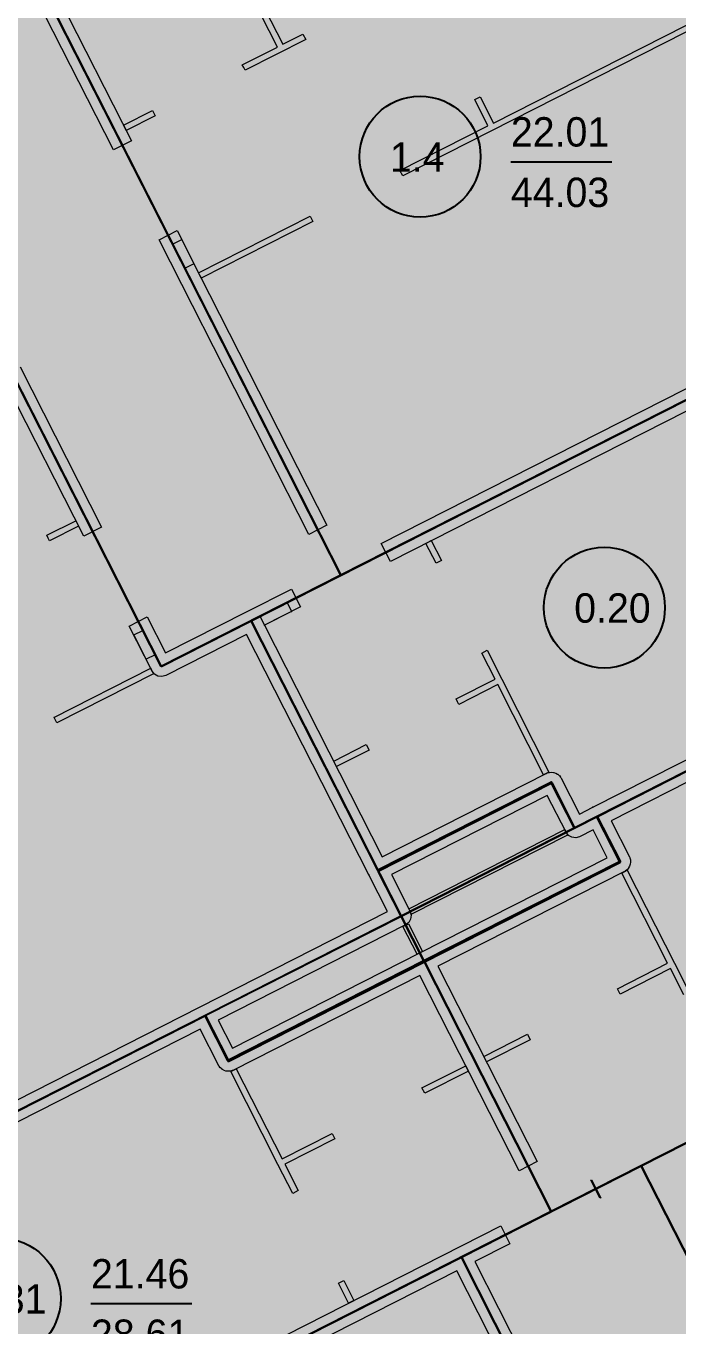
# Model space of a CAD drawing. Header units: millimetres. Extents: x 0 to 312583, y -208103 to 25097.
# Drawn here: x 241369 to 247836, y -80408 to -67508 of the extents above; entities that cross this region are included whole.
import ezdxf

# ---------------------------------------------------------------- set-up
doc = ezdxf.new("R2010")
doc.units = ezdxf.units.MM
doc.linetypes.add('Solid', pattern=[0])
for name, color, linetype, lineweight in [('Inner Walls', 5, 'Solid', 0), ('One-Bedroom Apartment', 1, 'Solid', 35), ('Room Objects', 47, 'Solid', 15), ('Room Walls', 47, 'Solid', 35), ('Service Area', 252, 'Solid', 25), ('Studio Apartment', 250, 'Solid', 25), ('Three-Bedroom Apartment', 151, 'Solid', 25), ('Two-Bedroom Apartment', 252, 'Solid', 25)]:
    doc.layers.add(name, color=color, linetype=linetype, lineweight=lineweight)
doc.styles.add('Dialog.plain', font='Dialog.plain')

msp = doc.modelspace()

# ---------------------------------------------------------------- hatches: boundary and pattern name
at = {"layer": 'One-Bedroom Apartment', "linetype": 'Solid', "lineweight": 25}
for points in [[(243005, -70028), (241517, -67099), (243150, -66269), (243377, -66715), (243378, -66716), (243379, -66718), (243381, -66719), (243383, -66720), (243385, -66720), (243387, -66720), (243388, -66720), (243390, -66719), (244734, -66036), (244736, -66035), (244737, -66034), (244739, -66032), (244739, -66031), (244740, -66029), (244740, -66027), (244739, -66025), (244739, -66023), (244512, -65577), (244512, -65577), (247490, -64065), (247490, -64065), (250466, -69924), (244493, -72958)], [(236736, -76898), (235248, -73968), (238226, -72456), (238226, -72456), (238452, -72902), (238453, -72903), (238455, -72905), (238456, -72906), (238458, -72907), (238460, -72907), (238462, -72907), (238464, -72907), (238466, -72906), (239810, -72223), (239811, -72222), (239813, -72221), (239814, -72219), (239815, -72217), (239815, -72216), (239815, -72214), (239815, -72212), (239814, -72210), (239587, -71764), (241221, -70934), (242709, -73864), (243601, -73411), (243601, -73411), (245089, -76340), (238224, -79827), (238224, -79827)]]:
    msp.add_hatch(color=250, dxfattribs=at).paths.add_polyline_path(points, flags=0)
at = {"layer": 'Room Objects', "linetype": 'Solid', "lineweight": 0}
for points in [[(242823, -69672), (242913, -69626), (243035, -69867), (243035, -69867), (242946, -69912)], [(243736, -73455), (243690, -73365), (243690, -73365), (243958, -73230), (243958, -73230), (244003, -73319), (244003, -73319), (243736, -73455)], [(242439, -73551), (242528, -73506), (242650, -73747), (242650, -73747), (242561, -73792)]]:
    msp.add_hatch(color=5, dxfattribs=at).paths.add_polyline_path(points, flags=0)
at = {"layer": 'Service Area', "linetype": 'Solid', "lineweight": 25}
for points in [[(224854, -38711), (226637, -37805), (244492, -72957), (242709, -73863)], [(244863, -75894), (246579, -75023), (246805, -75468), (245089, -76340), (245089, -76340)], [(247255, -75801), (245316, -76786), (245089, -76340), (247028, -75355)], [(245316, -76786), (243376, -77771), (243150, -77325), (245089, -76340), (245089, -76340)], [(245687, -79726), (247471, -78820), (257896, -99345), (256113, -100250)]]:
    msp.add_hatch(color=254, dxfattribs=at).paths.add_polyline_path(points, flags=0)
at = {"layer": 'Studio Apartment', "linetype": 'Solid', "lineweight": 25}
for points in [[(244858, -75885), (243601, -73411), (250466, -69924), (250466, -69924), (251954, -72853), (246814, -75464), (246588, -75018), (246587, -75016), (246585, -75015), (246584, -75014), (246582, -75013), (246580, -75013), (246578, -75013), (246576, -75013), (246574, -75014)], [(246579, -79272), (245320, -76795), (247259, -75810), (247261, -75809), (247262, -75807), (247263, -75806), (247264, -75804), (247265, -75802), (247265, -75800), (247264, -75798), (247264, -75796), (247037, -75351), (252846, -72400), (252846, -72400), (254335, -75332), (254335, -75332)], [(247470, -78820), (254335, -75332), (255825, -78265), (255825, -78265), (250685, -80875), (250458, -80430), (250457, -80428), (250456, -80427), (250454, -80426), (250453, -80425), (250451, -80424), (250449, -80424), (250447, -80425), (250445, -80425), (248729, -81297), (248729, -81297), (247471, -78820), (247471, -78820)], [(245320, -76795), (246579, -79272), (246579, -79272), (238822, -83212), (237332, -80280), (243141, -77330), (243141, -77330), (243367, -77775), (243369, -77777), (243370, -77779), (243371, -77780), (243373, -77780), (243375, -77781), (243377, -77781), (243379, -77781), (243381, -77780)]]:
    msp.add_hatch(color=252, dxfattribs=at).paths.add_polyline_path(points, flags=0)
at = {"layer": 'Two-Bedroom Apartment', "linetype": 'Solid', "lineweight": 25}
msp.add_hatch(color=151, dxfattribs=at).paths.add_polyline_path([(240311, -86145), (238822, -83212), (245687, -79725), (247176, -82658), (248666, -85590), (250155, -88522), (248276, -89477), (248050, -89031), (248049, -89029), (248048, -89028), (248046, -89027), (248044, -89026), (248042, -89025), (248040, -89025), (248038, -89026), (248037, -89026), (246492, -89811), (246490, -89812), (246489, -89813), (246488, -89815), (246487, -89817), (246486, -89819), (246486, -89821), (246487, -89823), (246487, -89824), (246714, -90270), (246714, -90270), (243290, -92009), (241801, -89077)], flags=0)

# ---------------------------------------------------------------- linework, layer by layer
at = {"layer": 'Inner Walls', "color": 47, "linetype": 'Solid', "lineweight": 15}
for p, q in [((242236, -68736), (241427, -67144)), ((241651, -67143), (242414, -68646)), ((242414, -68646), (242236, -68736)), ((242689, -69628), (242867, -69537)), ((242915, -70074), (242689, -69628)), ((242867, -69537), (243094, -69983)), ((243094, -69983), (244353, -72462)), ((244893, -72642), (250198, -69948)), ((244175, -72553), (242915, -70074)), ((250289, -70126), (244984, -72821)), ((241311, -70889), (242119, -72480)), ((241941, -72571), (241178, -71069)), ((242119, -72480), (241941, -72571)), ((244353, -72462), (244175, -72553)), ((244984, -72821), (244893, -72642)), ((246992, -75261), (251686, -72877)), ((243556, -73322), (244002, -73095)), ((244002, -73095), (244092, -73273)), ((251796, -73046), (247172, -75394)), ((244092, -73273), (243736, -73455)), ((242393, -73462), (242572, -73372)), ((242572, -73372), (242753, -73729)), ((242753, -73729), (243556, -73322)), ((242620, -73909), (242393, -73462)), ((243736, -73455), (244902, -75751)), ((243557, -73545), (242755, -73953)), ((244769, -75931), (243557, -73545)), ((242644, -73940), (242620, -73909)), ((242678, -73959), (242644, -73940)), ((242717, -73963), (242678, -73959)), ((242755, -73953), (242717, -73963)), ((244902, -75751), (246529, -74924)), ((246529, -74924), (246538, -74920)), ((246538, -74920), (246540, -74920)), ((246540, -74920), (246559, -74914)), ((246559, -74914), (246561, -74914)), ((246561, -74914), (246580, -74913)), ((246580, -74913), (246582, -74913)), ((246582, -74913), (246602, -74915)), ((246602, -74915), (246604, -74915)), ((246604, -74915), (246622, -74921)), ((246622, -74921), (246624, -74922)), ((246624, -74922), (246641, -74932)), ((246641, -74932), (246643, -74933)), ((246643, -74933), (246658, -74946)), ((246658, -74946), (246659, -74947)), ((246659, -74947), (246671, -74963)), ((246671, -74963), (246672, -74964)), ((246672, -74964), (246677, -74973)), ((246677, -74973), (246858, -75329)), ((246539, -75144), (244993, -75929)), ((246725, -75509), (246539, -75144)), ((246858, -75329), (246992, -75261)), ((247172, -75394), (247353, -75751)), ((246749, -75540), (246725, -75509)), ((246783, -75559), (246749, -75540)), ((246822, -75564), (246783, -75559)), ((246860, -75553), (246822, -75564)), ((246993, -75485), (246860, -75553)), ((247133, -75761), (246993, -75485)), ((245275, -76706), (247133, -75761)), ((247355, -75846), (247345, -75863)), ((247353, -75751), (247357, -75760)), ((247356, -75844), (247355, -75846)), ((247362, -75826), (247356, -75844)), ((247357, -75760), (247357, -75762)), ((247357, -75762), (247363, -75781)), ((247365, -75804), (247362, -75824)), ((247362, -75824), (247362, -75826)), ((247363, -75781), (247363, -75783)), ((247363, -75783), (247365, -75802)), ((247365, -75802), (247365, -75804)), ((244955, -76296), (244769, -75931)), ((244993, -75929), (245178, -76295)), ((247305, -75899), (245455, -76839)), ((247313, -75894), (247305, -75899)), ((247315, -75893), (247313, -75894)), ((247330, -75881), (247315, -75893)), ((247332, -75880), (247330, -75881)), ((247344, -75865), (247332, -75880)), ((247345, -75863), (247344, -75865)), ((243096, -77241), (244955, -76296)), ((245184, -76371), (245165, -76405)), ((245178, -76295), (245189, -76332)), ((245189, -76332), (245184, -76371)), ((245134, -76429), (243275, -77374)), ((245165, -76405), (245134, -76429)), ((243416, -77650), (245275, -76706)), ((245455, -76839), (246439, -78777)), ((245276, -76929), (243426, -77869)), ((246261, -78867), (245276, -76929)), ((238402, -79625), (243096, -77241)), ((243275, -77374), (243416, -77650)), ((243097, -77464), (238473, -79813)), ((243278, -77821), (243097, -77464)), ((243283, -77829), (243278, -77821)), ((243284, -77831), (243283, -77829)), ((243296, -77846), (243284, -77831)), ((243298, -77848), (243296, -77846)), ((243313, -77860), (243298, -77848)), ((243314, -77862), (243313, -77860)), ((243331, -77871), (243314, -77862)), ((243333, -77872), (243331, -77871)), ((243352, -77878), (243333, -77872)), ((243354, -77879), (243352, -77878)), ((243373, -77881), (243354, -77879)), ((243375, -77881), (243373, -77881)), ((243395, -77879), (243375, -77881)), ((243397, -77879), (243395, -77879)), ((243415, -77874), (243397, -77879)), ((243417, -77873), (243415, -77874)), ((243426, -77869), (243417, -77873)), ((246439, -78777), (246261, -78867)), ((246970, -78961), (246979, -78957)), ((247061, -79140), (246970, -78961)), ((246979, -78957), (247070, -79135)), ((247070, -79135), (247061, -79140)), ((238999, -83010), (246079, -79414)), ((246079, -79414), (246169, -79592)), ((246169, -79592), (245821, -79769)), ((245821, -79769), (248755, -85545)), ((245643, -79860), (239090, -83188)), ((247087, -82703), (245643, -79860))]:
    msp.add_line(p, q, dxfattribs=at)
for p in [(246992, -75261), (244769, -75931)]:
    msp.add_point(p, dxfattribs=at)
at = {"layer": 'One-Bedroom Apartment', "color": 250, "linetype": 'Solid', "lineweight": 25}
for p, q in [((243005, -70028), (241517, -67099)), ((244493, -72958), (243005, -70028)), ((250466, -69924), (244493, -72958)), ((241221, -70934), (242709, -73864)), ((242709, -73864), (243601, -73411)), ((243601, -73411), (245089, -76340)), ((245089, -76340), (238224, -79827))]:
    msp.add_line(p, q, dxfattribs=at)
msp.add_point((243601, -73411), dxfattribs=at)
at = {"layer": 'Room Objects', "color": 0, "linetype": 'Solid', "lineweight": 0}
for p, q in [((242823, -69672), (242913, -69626)), ((242913, -69626), (243035, -69867)), ((242946, -69912), (242823, -69672)), ((243035, -69867), (242946, -69912)), ((243690, -73365), (243958, -73230)), ((243958, -73230), (244003, -73319)), ((243736, -73455), (243690, -73365)), ((244003, -73319), (243736, -73455)), ((242439, -73551), (242528, -73506)), ((242528, -73506), (242650, -73747)), ((242561, -73792), (242439, -73551)), ((242650, -73747), (242561, -73792))]:
    msp.add_line(p, q, dxfattribs=at)
for p in [(243035, -69867), (243958, -73230), (243690, -73365), (244003, -73319), (243736, -73455), (242650, -73747)]:
    msp.add_point(p, dxfattribs=at)
at = {"layer": 'Room Walls', "color": 47, "linetype": 'Solid', "lineweight": 9}
for p, q in [((243863, -67716), (243409, -66822)), ((243462, -66795), (243916, -67689)), ((246005, -68471), (248742, -67081)), ((248769, -67134), (245978, -68552)), ((243916, -67689), (244116, -67588)), ((244116, -67588), (244143, -67641)), ((243514, -67893), (243863, -67716)), ((244143, -67641), (243542, -67947)), ((243528, -67920), (243514, -67893)), ((243542, -67947), (243528, -67920)), ((245819, -68238), (245872, -68211)), ((245951, -68498), (245819, -68238)), ((245872, -68211), (246005, -68471)), ((242336, -68492), (242623, -68346)), ((242623, -68346), (242636, -68373)), ((242636, -68373), (242650, -68399)), ((242363, -68545), (242336, -68492)), ((242650, -68399), (242363, -68545)), ((245077, -68942), (245951, -68498)), ((245978, -68552), (245105, -68995)), ((245105, -68995), (245077, -68942)), ((243080, -69956), (244186, -69395)), ((244186, -69395), (244213, -69448)), ((244213, -69448), (243107, -70010)), ((243107, -70010), (243080, -69956)), ((241576, -72562), (241862, -72417)), ((241889, -72470), (241603, -72616)), ((241862, -72417), (241889, -72470)), ((241589, -72589), (241576, -72562)), ((241603, -72616), (241589, -72589)), ((245336, -72642), (245389, -72614)), ((245389, -72614), (245490, -72812)), ((245436, -72839), (245336, -72642)), ((245490, -72812), (245436, -72839)), ((245889, -73731), (245943, -73703)), ((246021, -73990), (245889, -73731)), ((245943, -73703), (246088, -73990)), ((241646, -74369), (242606, -73881)), ((242606, -73881), (242607, -73882)), ((242607, -73882), (242634, -73936)), ((242634, -73936), (241674, -74423)), ((245635, -74186), (246021, -73990)), ((246048, -74044), (245663, -74240)), ((246502, -74938), (246048, -74044)), ((246088, -73990), (246556, -74911)), ((245649, -74213), (245635, -74186)), ((245663, -74240), (245649, -74213)), ((241647, -74370), (241646, -74369)), ((241674, -74423), (241647, -74370)), ((244421, -74803), (244744, -74639)), ((244771, -74693), (244448, -74857)), ((244744, -74639), (244771, -74693)), ((244448, -74857), (244421, -74803)), ((246529, -74924), (246502, -74938)), ((246556, -74911), (246529, -74924)), ((245165, -76268), (246712, -75482)), ((246739, -75536), (245192, -76322)), ((246712, -75482), (246739, -75536)), ((247278, -75913), (247331, -75885)), ((247733, -76808), (247278, -75913)), ((247331, -75885), (247800, -76808)), ((245192, -76322), (245165, -76268)), ((245108, -76443), (245161, -76416)), ((245248, -76719), (245108, -76443)), ((245161, -76416), (245302, -76692)), ((245302, -76692), (245248, -76719)), ((247236, -77061), (247733, -76808)), ((247760, -76862), (247263, -77114)), ((247892, -77122), (247760, -76862)), ((247800, -76808), (247946, -77095)), ((247263, -77114), (247236, -77061)), ((245909, -77734), (246344, -77513)), ((246344, -77513), (246371, -77567)), ((246371, -77567), (245937, -77788)), ((245937, -77788), (245909, -77734)), ((243399, -77883), (243453, -77855)), ((243868, -78805), (243399, -77883)), ((243453, -77855), (243908, -78751)), ((245296, -78046), (245731, -77825)), ((245758, -77878), (245324, -78099)), ((245731, -77825), (245758, -77878)), ((245324, -78099), (245296, -78046)), ((243908, -78751), (244405, -78498)), ((244432, -78552), (243935, -78804)), ((244405, -78498), (244432, -78552)), ((244014, -79092), (243868, -78805)), ((243935, -78804), (244067, -79065)), ((244067, -79065), (244014, -79092)), ((244467, -79984), (244520, -79957)), ((244567, -80182), (244467, -79984)), ((244520, -79957), (244621, -80155)), ((244621, -80155), (244567, -80182))]:
    msp.add_line(p, q, dxfattribs=at)
msp.add_point((242607, -73882), dxfattribs=at)
at = {"layer": 'Service Area', "color": 254, "linetype": 'Solid', "lineweight": 25}
for p, q in [((226637, -37805), (244492, -72957)), ((242709, -73863), (224854, -38711)), ((244492, -72957), (242709, -73863)), ((244863, -75894), (246579, -75023)), ((246579, -75023), (246805, -75468)), ((245089, -76340), (247028, -75355)), ((246805, -75468), (245089, -76340)), ((247028, -75355), (247255, -75801)), ((247255, -75801), (245316, -76786)), ((245089, -76340), (244863, -75894)), ((243150, -77325), (245089, -76340)), ((245089, -76340), (245316, -76786)), ((245316, -76786), (245089, -76340)), ((245316, -76786), (243376, -77771)), ((243376, -77771), (243150, -77325)), ((245687, -79726), (247471, -78820)), ((247471, -78820), (257896, -99345)), ((256113, -100250), (245687, -79726))]:
    msp.add_line(p, q, dxfattribs=at)
msp.add_point((245089, -76340), dxfattribs=at)
msp.add_point((245089, -76340), dxfattribs=at)
at = {"layer": 'Studio Apartment', "color": 252, "linetype": 'Solid', "lineweight": 25}
for p, q in [((243601, -73411), (250466, -69924)), ((247037, -75351), (252846, -72400)), ((251954, -72853), (246814, -75464)), ((244858, -75885), (243601, -73411)), ((246574, -75014), (244858, -75885)), ((246576, -75013), (246574, -75014)), ((246578, -75013), (246576, -75013)), ((246580, -75013), (246578, -75013)), ((246582, -75013), (246580, -75013)), ((246584, -75014), (246582, -75013)), ((246585, -75015), (246584, -75014)), ((246587, -75016), (246585, -75015)), ((246588, -75018), (246587, -75016)), ((246814, -75464), (246588, -75018)), ((254335, -75332), (246579, -79272)), ((247470, -78820), (254335, -75332)), ((247264, -75796), (247037, -75351)), ((245320, -76795), (247259, -75810)), ((247259, -75810), (247261, -75809)), ((247261, -75809), (247262, -75807)), ((247262, -75807), (247263, -75806)), ((247263, -75806), (247264, -75804)), ((247264, -75798), (247264, -75796)), ((247265, -75800), (247264, -75798)), ((247264, -75804), (247265, -75802)), ((247265, -75802), (247265, -75800)), ((243381, -77780), (245320, -76795)), ((245320, -76795), (246579, -79272)), ((246579, -79272), (245320, -76795)), ((237332, -80280), (243141, -77330)), ((243141, -77330), (243367, -77775)), ((243367, -77775), (243369, -77777)), ((243369, -77777), (243370, -77779)), ((243370, -77779), (243371, -77780)), ((243371, -77780), (243373, -77780)), ((243373, -77780), (243375, -77781)), ((243375, -77781), (243377, -77781)), ((243377, -77781), (243379, -77781)), ((243379, -77781), (243381, -77780)), ((247471, -78820), (247470, -78820)), ((248729, -81297), (247471, -78820)), ((246579, -79272), (238822, -83212))]:
    msp.add_line(p, q, dxfattribs=at)
for p in [(243141, -77330), (247471, -78820), (246579, -79272)]:
    msp.add_point(p, dxfattribs=at)
at = {"layer": 'Three-Bedroom Apartment', "color": 7, "linetype": 'Solid', "lineweight": 25}
for p, q in [((246178, -68854), (247178, -68854)), ((242013, -80186), (243013, -80186))]:
    msp.add_line(p, q, dxfattribs=at)
for centre in [(245278, -68804), (247106, -73279), (241113, -80136)]:
    msp.add_circle(centre, 600, dxfattribs=at)
at = {"layer": 'Two-Bedroom Apartment', "color": 151, "linetype": 'Solid', "lineweight": 25}
for p, q in [((238822, -83212), (245687, -79725)), ((245687, -79725), (247176, -82658))]:
    msp.add_line(p, q, dxfattribs=at)

# ---------------------------------------------------------------- texts
at = {"layer": 'Three-Bedroom Apartment', "color": 7, "linetype": 'Solid', "lineweight": 25, "style": 'Dialog.plain'}
for s, p in [('22.01', (246178, -68704)), ('1.4', (244978, -68954)), ('44.03', (246178, -69304)), ('0.20', (246806, -73429)), ('21.46', (242013, -80036)), ('0.31', (240813, -80286)), ('28.61', (242013, -80636))]:
    msp.add_text(s, height=291.6, dxfattribs=at).set_placement(p)

doc.saveas('drawing.dxf')
